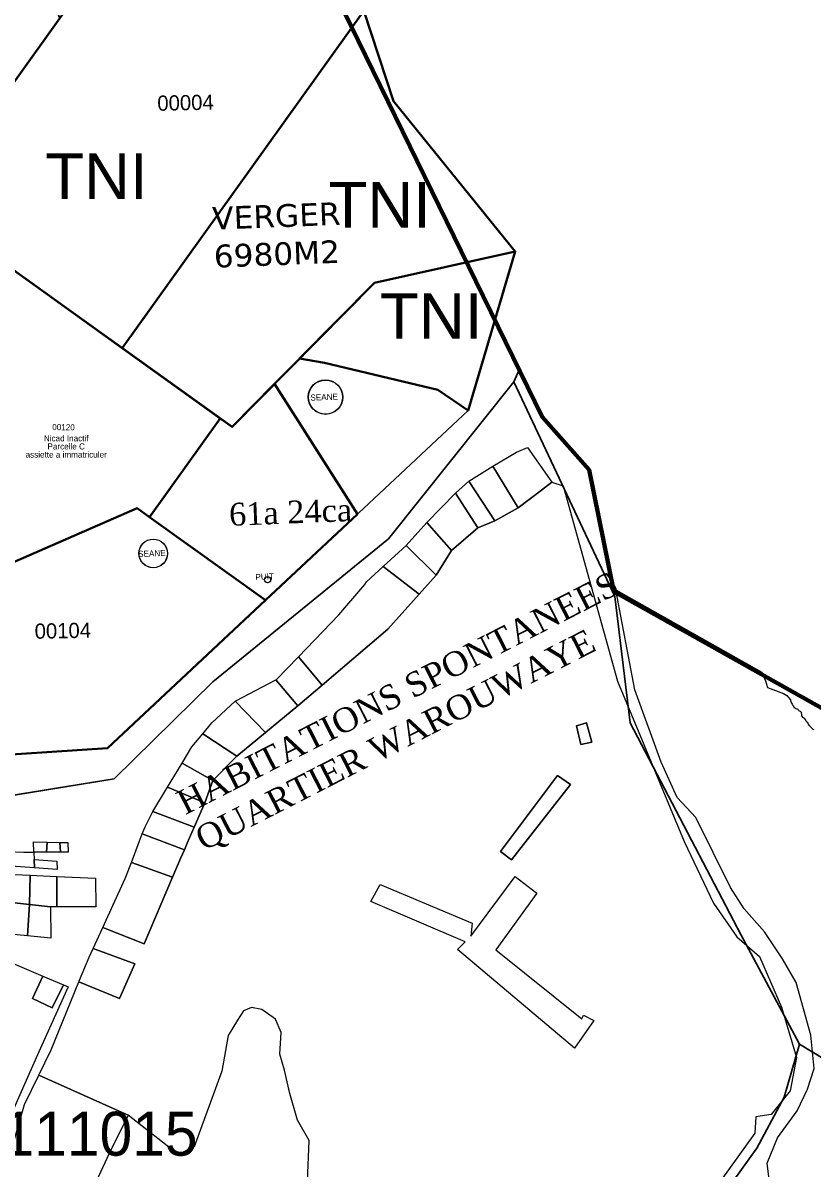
# Model space of a CAD drawing. Header units: metres. Extents: x 245225 to 248406, y 1633796 to 1637634.
# Drawn here: x 246742.2 to 247002.8, y 1636755.8 to 1637133.5 of the extents above; entities that cross this region are included whole.
import ezdxf
from ezdxf.enums import TextEntityAlignment as Align

# ---------------------------------------------------------------- set-up
doc = ezdxf.new("R2010")
doc.units = ezdxf.units.M
doc.header["$MEASUREMENT"] = 0
for name, color, linetype, lineweight in [('A immatriculer', 2, 'Continuous', 0), ('Numéro Cadastral', 7, 'Continuous', 0), ('Toponymie', 7, 'Continuous', 30)]:
    doc.layers.add(name, color=color, linetype=linetype, lineweight=lineweight)
for name, color, linetype in [('A_revoir_niveau_0', 7, 'Continuous'), ('historique_numero_parcelle', 7, 'Continuous'), ('limites_sections', 7, 'Continuous')]:
    doc.layers.add(name, color=color, linetype=linetype)
doc.layers.add('Limites_Communes', color=7, linetype='Continuous', lineweight=211, plot=False)
doc.layers.add('LIMITES_PARCELLES', color=7, linetype='Continuous', lineweight=0, true_color=0xffffff)
doc.styles.get("Standard").update_dxf_attribs({"font": 'txt.shx'})
doc.styles.add('Style-FANCY', font='FANCY.shx')
doc.styles.add('Style-Times New Roman', font='times.ttf')

# ---------------------------------------------------------------- blocks, each defined once
blk = doc.blocks.new('*U577')
at = {"layer": 'A immatriculer', "color": 2, "linetype": 'Continuous', "lineweight": 0, "insert": (0.000013, -2.048671, 0.268), "char_height": 2, "attachment_point": 5, "line_spacing_factor": 0.804762, "style": 'Style-FANCY'}
blk.add_mtext('Nicad Inactif \\PParcelle C\\Passiette a immatriculer', dxfattribs=at)
at = {"layer": 'Numéro Cadastral', "color": 3, "extrusion": (-0.067674, -0.021954, 0.997466), "style": 'Style-FANCY'}
blk.add_text('00120', height=2, rotation=71.147328, dxfattribs=at).set_placement((-4.374355, 0.487406, -0.034474), align=Align.MIDDLE_CENTER)

msp = doc.modelspace()

# ---------------------------------------------------------------- linework, layer by layer
at = {"layer": 'A_revoir_niveau_0', "color": 1, "linetype": 'Continuous', "lineweight": 40}
msp.add_line((246811.17037, 1637000.373677), (246709.91207, 1637072.984781), dxfattribs=at)
at = {"layer": 'A_revoir_niveau_0', "color": 7, "lineweight": 0}
msp.add_line((246783.571501, 1637038.21827), (246782.136521, 1637036.149818), dxfattribs=at)
at = {"layer": 'A_revoir_niveau_0', "color": 7, "linetype": 'Continuous', "lineweight": 0}
msp.add_line((246783.98515, 1636970.63996), (246807.298047, 1637003.150473), dxfattribs=at)
at = {"layer": 'A_revoir_niveau_0', "color": 7, "lineweight": 0}
for centre, radius in [((246841.978464, 1637010.207852), 5.655), ((246841.978464, 1637010.207852), 5.655), ((246842.019936, 1637010.177606), 5.655), ((246842.019936, 1637010.177606), 5.655), ((246785.174448, 1636958.684669), 4.71), ((246785.174448, 1636958.684669), 4.71), ((246785.215971, 1636958.658237), 4.71), ((246785.215971, 1636958.658237), 4.71), ((246822.88144, 1636950.028525), 1.02), ((246822.88144, 1636950.028525), 1.02), ((246822.927449, 1636949.996839), 1.02), ((246822.927449, 1636949.996839), 1.02)]:
    msp.add_circle(centre, radius, dxfattribs=at)
at = {"layer": 'Limites_Communes', "color": 210, "lineweight": 80, "flags": 128}
msp.add_lwpolyline([(246605.2718, 1637633.7039), (246913.4298, 1637003.726), (246928.908, 1636986.2635), (246937.0628, 1636946.102), (247273.6978, 1636757.3411), (247414.7621, 1636704.6505), (247560.0187, 1636674.7525), (247860.1219, 1636718.6819), (247872.0949, 1636702.4329), (247930.5058, 1636547.3832), (247969.1915, 1636496.8558), (247927.1941, 1636463.9394), (247992.0592, 1636434.9953), (248053.9967, 1636386.0915), (248089.2289, 1636346.6767), (248129.5988, 1636309.9768), (248159.1072, 1636285.3282), (248217.2385, 1636236.7707), (248275.3777, 1636195.0512)], dxfattribs=at)
at = {"layer": 'limites_parcelles', "color": 7, "linetype": 'Continuous', "lineweight": 0}
for p, q in [((246850.679735, 1637132.008097), (246774.92447, 1637026.365174)), ((246822.209007, 1636943.230093), (246779.921875, 1636973.553685)), ((246723.285229, 1636891.447943), (246770.10773, 1636894.440709))]:
    msp.add_line(p, q, dxfattribs=at)
at = {"layer": 'limites_parcelles', "color": 7, "linetype": 'Continuous', "lineweight": 30, "flags": 128}
msp.add_lwpolyline([(246463.895474, 1637217.687445), (246676.496532, 1637311.561873), (246754.429143, 1637135.064868), (246612.650598, 1636937.350452), (246585.993692, 1636941.166878), (246463.895474, 1637217.687445)], close=True, dxfattribs=at)
at = {"layer": 'limites_parcelles', "color": 1, "lineweight": 40, "flags": 128}
for points in [[(246774.92447, 1637026.365174), (246854.63149, 1637137.518936), (246840.855941, 1637179.515833), (246857.851806, 1637280.762661), (246825.654354, 1637280.638386), (246799.130273, 1637197.401929), (246754.429118, 1637135.064923), (246754.429143, 1637135.064868), (246709.912157, 1637072.984718), (246774.92447, 1637026.365174)], [(246774.92447, 1637026.365174), (246807.298047, 1637003.150473), (246811.244877, 1637000.449056), (246858.138833, 1637047.891615), (246904.54449, 1637058.214169), (246864.403909, 1637107.726201), (246854.63149, 1637137.518936), (246774.92447, 1637026.365174)], [(246879.031561, 1637012.609545), (246889.006861, 1637005.781845), (246904.54449, 1637058.214169), (246858.138833, 1637047.891615), (246833.469523, 1637022.933704), (246841.658561, 1637021.472945), (246879.031561, 1637012.609545)], [(246852.582967, 1636971.673289), (246825.231413, 1637014.599218), (246811.17037, 1637000.373677), (246807.298047, 1637003.150473), (246783.98515, 1636970.63996), (246822.209007, 1636943.230093), (246852.582967, 1636971.673289)], [(246723.287258, 1636891.448073), (246770.10773, 1636894.440709), (246822.209007, 1636943.230093), (246783.98515, 1636970.63996), (246779.921875, 1636973.553685), (246702.263351, 1636939.756722), (246723.287258, 1636891.448073)]]:
    msp.add_lwpolyline(points, close=True, dxfattribs=at)
at = {"layer": 'limites_parcelles', "color": 1, "linetype": 'Continuous', "lineweight": 40, "flags": 128}
msp.add_lwpolyline([(246709.91207, 1637072.984781), (246807.298047, 1637003.150473), (246783.98515, 1636970.63996), (246779.921875, 1636973.553685), (246702.261597, 1636939.755958), (246723.285229, 1636891.447943), (246662.90754, 1636881.434485), (246571.788332, 1636854.174738), (246569.122853, 1636844.166237), (246534.438637, 1636839.728079), (246516.044277, 1636843.85542), (246493.767135, 1636854.141322), (246493.767135, 1636854.141322), (246507.828654, 1636952.3578), (246585.972175, 1636941.170099), (246612.650443, 1636937.350608), (246709.91207, 1637072.984781)], close=True, dxfattribs=at)
at = {"layer": 'limites_parcelles', "color": 7, "linetype": 'Continuous', "lineweight": 0, "flags": 128}
for points in [[(246888.520132, 1637054.649684), (246858.138833, 1637047.891615), (246811.17037, 1637000.373677)], [(246770.10773, 1636894.440709), (246889.006861, 1637005.781845), (246897.841319, 1637035.594062)]]:
    msp.add_lwpolyline(points, dxfattribs=at)
at = {"layer": 'limites_parcelles', "flags": 128}
for points in [[(246913.173, 1636979.538), (246905.474, 1636973.743), (246897.139, 1636987.396), (246904.998, 1636992), (246908.649, 1636993.587), (246916.666, 1636982.157), (246913.173, 1636979.538)], [(246872.838, 1636945.253), (246862.505, 1636933.738), (246840.876, 1636915.29), (246833.04, 1636924.631), (246846.373, 1636938.424), (246854.924, 1636948.401), (246855.496, 1636949.315), (246861.038, 1636954.399), (246872.838, 1636945.253)], [(246840.876, 1636915.29), (246832.819, 1636908.418), (246825.618, 1636916.999), (246825.708, 1636917.046), (246833.04, 1636924.631), (246840.876, 1636915.29)], [(246832.819, 1636908.418), (246822.166, 1636899.659), (246812.25, 1636909.959), (246812.411, 1636910.108), (246825.618, 1636916.999), (246832.819, 1636908.418)], [(246822.166, 1636899.659), (246812.737, 1636891.908), (246801.547, 1636899.267), (246804.53, 1636902.809), (246812.25, 1636909.959), (246822.166, 1636899.659)], [(246804.8, 1636883.811), (246794.689, 1636889.575), (246797.917, 1636894.956), (246801.547, 1636899.267), (246812.737, 1636891.908), (246804.8, 1636883.811)], [(246796.417, 1636863.128), (246795.506, 1636861.013), (246781.595, 1636866.239), (246782.498, 1636868.594), (246785.09, 1636873.578), (246798.726, 1636868.49), (246796.417, 1636863.128)], [(246794.24, 1636858.075), (246791.602, 1636851.95), (246778, 1636856.857), (246780.578, 1636863.584), (246781.595, 1636866.239), (246795.506, 1636861.013), (246794.24, 1636858.075)], [(246745.99, 1636857.812), (246746.004, 1636855.053), (246736.783, 1636855.695), (246736.912, 1636860.457), (246742.498, 1636860.246), (246745.779, 1636860.246), (246745.99, 1636857.812)], [(246791.602, 1636851.95), (246782.159, 1636830.029), (246768.536, 1636835.374), (246775.975, 1636851.575), (246778, 1636856.857), (246791.602, 1636851.95)], [(246753.457, 1636852.207), (246753.391, 1636842.196), (246751.274, 1636842.196), (246744.351, 1636842.967), (246744.613, 1636852.613), (246753.457, 1636852.207)], [(246911.625, 1636846.703), (246898.198, 1636827.984), (246926.508, 1636805.23), (246927.104, 1636806.487), (246930.477, 1636804.767), (246924.127, 1636795.573), (246885.498, 1636828.116), (246888.077, 1636830.696), (246856.989, 1636843.925), (246860.032, 1636849.548), (246890.393, 1636836.848), (246889.863, 1636832.548), (246904.548, 1636852.193), (246911.625, 1636846.703)], [(246760.706, 1636817.469), (246760.795, 1636817.684), (246760.933, 1636818.019), (246764.069, 1636825.646), (246765.367, 1636828.472), (246779.143, 1636823.362), (246774.063, 1636811.932), (246760.706, 1636817.469)], [(246729.674, 1636718.992), (246731.339, 1636722.619), (246729.367, 1636723.103), (246727.545, 1636724.048), (246727.821, 1636725.633), (246742.77, 1636777.095), (246747.423, 1636786.683), (246776.901, 1636773.576), (246770.71, 1636760.876), (246767.059, 1636753.097), (246747.691, 1636729.443), (246737.849, 1636716.108), (246729.674, 1636718.992)]]:
    msp.add_lwpolyline(points, close=True, dxfattribs=at)
for points in [[(246835.004, 1636724.998), (246836.591, 1636765.162), (246832.781, 1636771.829), (246830.241, 1636780.719), (246828.495, 1636788.339), (246826.908, 1636793.578), (246827.384, 1636800.722), (246825.479, 1636805.167), (246821.034, 1636808.342), (246817.541, 1636808.977), (246815.001, 1636807.866), (246812.938, 1636804.849), (246809.921, 1636799.769), (246807.858, 1636788.022), (246798.65, 1636763.098), (246793.411, 1636760.558), (246776.901, 1636773.576), (246776.901, 1636773.576), (246747.423, 1636786.683), (246751.501, 1636795.086), (246760.706, 1636817.469), (246774.063, 1636811.932), (246779.143, 1636823.362), (246765.367, 1636828.472), (246768.536, 1636835.374), (246782.159, 1636830.029), (246791.602, 1636851.95), (246794.24, 1636858.075), (246795.506, 1636861.013), (246796.417, 1636863.128), (246798.726, 1636868.49), (246802.18, 1636876.509), (246804.8, 1636883.811), (246812.737, 1636891.908), (246822.166, 1636899.659), (246832.819, 1636908.418), (246840.876, 1636915.29), (246862.505, 1636933.738), (246872.838, 1636945.253), (246878.46, 1636951.518), (246883.487, 1636959.694), (246892.218, 1636967.076), (246897.774, 1636969.457), (246905.474, 1636973.743), (246913.173, 1636979.538), (246916.666, 1636982.157), (246920.386, 1636980.964), (246938.297, 1636916.53), (246960.258, 1636863.746), (246969.915, 1636843.373), (246977.588, 1636832.26), (246985.129, 1636825.778), (246992.398, 1636809.136), (246997.3, 1636792.573), (246995.183, 1636781.593), (246988.965, 1636773.787), (246983.938, 1636772.994), (246983.541, 1636767.57), (246950.468, 1636721.532)], [(246988.463, 1636750.557), (246987.616, 1636757.754), (246991.003, 1636766.009), (246997.564, 1636774.899), (247000.951, 1636782.095), (247003.068, 1636788.869), (247002.009, 1636799.875), (246997.141, 1636817.232), (246992.696, 1636825.064), (246986.769, 1636833.954), (246979.996, 1636841.574), (246975.551, 1636848.559), (246964.121, 1636871.63), (246957.983, 1636878.192), (246952.691, 1636889.834), (246944.013, 1636913.752), (246937.767, 1636946.674), (246985.863, 1636919.566), (246987.087, 1636916.663), (246987.722, 1636914.44), (246992.961, 1636912.535), (246994.072, 1636911.9), (246995.342, 1636910.471), (246995.342, 1636910.154), (246995.501, 1636909.519), (246995.818, 1636909.043), (246996.136, 1636908.566), (246996.294, 1636908.408), (246996.294, 1636908.249), (246996.294, 1636908.09), (246996.453, 1636908.09), (246996.453, 1636907.931), (246996.612, 1636907.931), (246996.771, 1636907.773), (246996.929, 1636907.614), (246997.088, 1636907.614), (246997.406, 1636907.455), (246997.564, 1636907.455), (246997.723, 1636907.296), (246997.882, 1636907.138), (246998.199, 1636906.82), (246998.517, 1636906.661), (246998.834, 1636906.344), (246998.834, 1636906.185), (246998.834, 1636906.026), (246998.993, 1636905.868), (246998.993, 1636905.709), (246998.993, 1636905.55), (246998.993, 1636905.391), (246998.993, 1636905.233), (246998.993, 1636905.074), (246999.152, 1636905.074), (246999.152, 1636904.915), (246999.152, 1636904.756), (246999.311, 1636904.756), (246999.469, 1636904.598), (246999.628, 1636904.439), (246999.787, 1636904.439), (246999.946, 1636904.121), (247000.104, 1636904.121), (247000.104, 1636903.804), (247000.263, 1636903.804), (247000.422, 1636903.645), (247000.422, 1636903.486), (247000.581, 1636903.328), (247000.581, 1636903.169), (247000.739, 1636903.169), (247000.898, 1636903.01), (247001.057, 1636902.693), (247001.057, 1636902.534), (247001.216, 1636902.375), (247001.374, 1636902.058), (247001.692, 1636901.899), (247001.851, 1636901.581), (247002.168, 1636901.264), (247002.327, 1636901.105), (247002.644, 1636900.788), (247002.962, 1636900.629)], [(246720.019, 1636831.662), (246748.747, 1636819.385), (246745.41, 1636811.949), (246751.892, 1636808.907), (246755.6, 1636816.456), (246757.167, 1636815.787), (246747.483, 1636794.355), (246739.069, 1636775.464)]]:
    msp.add_lwpolyline(points, dxfattribs=at)
at = {"layer": 'limites_parcelles', "color": 0, "flags": 128}
for points in [[(246835.003957, 1636724.998081), (246836.591461, 1636765.161911), (246832.781453, 1636771.829425), (246830.241448, 1636780.719442), (246828.495194, 1636788.339458), (246826.907691, 1636793.578218), (246827.383942, 1636800.721982), (246825.478938, 1636805.166991), (246821.03393, 1636808.341998), (246817.541423, 1636808.976999), (246815.001417, 1636807.865747), (246812.937663, 1636804.849491), (246809.921407, 1636799.76948), (246807.857653, 1636788.021957), (246798.650135, 1636763.098157), (246793.411374, 1636760.558152), (246776.901341, 1636773.575678), (246776.901341, 1636773.575678), (246747.423318, 1636786.683252), (246751.50129, 1636795.086346), (246760.706096, 1636817.468558), (246774.062923, 1636811.931508), (246779.142933, 1636823.361531), (246765.366925, 1636828.472323), (246768.53613, 1636835.374146), (246782.159189, 1636830.029044), (246791.601715, 1636851.950135), (246794.239879, 1636858.074707), (246795.505756, 1636861.013476), (246796.416606, 1636863.128041), (246798.72643, 1636868.49036), (246802.180345, 1636876.508722), (246804.799725, 1636883.811237), (246812.737241, 1636891.907503), (246822.16584, 1636899.659078), (246832.819156, 1636908.417536), (246840.876126, 1636915.289658), (246862.505466, 1636933.738212), (246872.837617, 1636945.25265), (246878.459872, 1636951.518247), (246883.486966, 1636959.693889), (246892.218233, 1636967.075779), (246897.774494, 1636969.457033), (246905.473885, 1636973.743292), (246913.173275, 1636979.537678), (246916.665782, 1636982.157059), (246920.385652, 1636980.964345), (246938.297497, 1636916.530339), (246960.257958, 1636863.745858), (246969.915269, 1636843.372901), (246977.588201, 1636832.260379), (246985.128841, 1636825.778074), (246992.398237, 1636809.135555), (246997.299699, 1636792.572799), (246995.183028, 1636781.592569), (246988.965307, 1636773.787345), (246983.938214, 1636772.993594), (246983.541338, 1636767.569624), (246950.468355, 1636721.532032)], [(246988.462598, 1636750.556882), (246987.615929, 1636757.753563), (246991.002603, 1636766.00858), (246997.564283, 1636774.898597), (247000.950956, 1636782.095278), (247003.067627, 1636788.868625), (247002.009291, 1636799.875314), (246997.140948, 1636817.232015), (246992.695939, 1636825.063698), (246986.769261, 1636833.953715), (246979.995914, 1636841.573731), (246975.550905, 1636848.558745), (246964.120882, 1636871.630457), (246957.982537, 1636878.192137), (246952.690859, 1636889.833827), (246944.012509, 1636913.752208), (246937.766544, 1636946.673648), (246985.862958, 1636919.566277), (246987.086762, 1636916.662631), (246987.721763, 1636914.440126), (246992.960523, 1636912.535123), (246994.071776, 1636911.900121), (246995.341778, 1636910.471368), (246995.341778, 1636910.153868), (246995.500528, 1636909.518867), (246995.818029, 1636909.042616), (246996.13553, 1636908.566365), (246996.29428, 1636908.407614), (246996.29428, 1636908.248864), (246996.29428, 1636908.090114), (246996.45303, 1636908.090114), (246996.45303, 1636907.931363), (246996.611781, 1636907.931363), (246996.770531, 1636907.772613), (246996.929281, 1636907.613863), (246997.088032, 1636907.613863), (246997.405532, 1636907.455112), (246997.564283, 1636907.455112), (246997.723033, 1636907.296362), (246997.881783, 1636907.137612), (246998.199284, 1636906.820111), (246998.516784, 1636906.661361), (246998.834285, 1636906.34386), (246998.834285, 1636906.18511), (246998.834285, 1636906.02636), (246998.993035, 1636905.867609), (246998.993035, 1636905.708859), (246998.993035, 1636905.550109), (246998.993035, 1636905.391358), (246998.993035, 1636905.232608), (246998.993035, 1636905.073858), (246999.151786, 1636905.073858), (246999.151786, 1636904.915107), (246999.151786, 1636904.756357), (246999.310536, 1636904.756357), (246999.469286, 1636904.597607), (246999.628037, 1636904.438856), (246999.786787, 1636904.438856), (246999.945537, 1636904.121356), (247000.104288, 1636904.121356), (247000.104288, 1636903.803855), (247000.263038, 1636903.803855), (247000.421788, 1636903.645105), (247000.421788, 1636903.486355), (247000.580539, 1636903.327604), (247000.580539, 1636903.168854), (247000.739289, 1636903.168854), (247000.898039, 1636903.010104), (247001.05679, 1636902.692603), (247001.05679, 1636902.533853), (247001.21554, 1636902.375102), (247001.37429, 1636902.057602), (247001.691791, 1636901.898851), (247001.850541, 1636901.581351), (247002.168042, 1636901.26385), (247002.326792, 1636901.1051), (247002.644293, 1636900.787599), (247002.961793, 1636900.628849)], [(246720.019118, 1636831.661758), (246748.74679, 1636819.384975), (246745.409704, 1636811.949257), (246751.892008, 1636808.906542), (246755.600049, 1636816.456232), (246757.166692, 1636815.786726), (246747.482923, 1636794.355433), (246739.069156, 1636775.464145)]]:
    msp.add_lwpolyline(points, dxfattribs=at)
for points in [[(246872.837617, 1636945.25265), (246862.505466, 1636933.738212), (246840.876126, 1636915.289658), (246833.039511, 1636924.630516), (246846.373291, 1636938.424072), (246854.9245, 1636948.400513), (246855.495801, 1636949.314623), (246861.037545, 1636954.399416), (246872.837617, 1636945.25265)], [(246794.239879, 1636858.074707), (246791.601715, 1636851.950135), (246777.999689, 1636856.856833), (246780.577964, 1636863.5838), (246781.595445, 1636866.238508), (246795.505756, 1636861.013476), (246794.239879, 1636858.074707)], [(246911.62546, 1636846.70335), (246898.197829, 1636827.984042), (246926.508302, 1636805.22983), (246927.103616, 1636806.486603), (246930.47706, 1636804.766808), (246924.127047, 1636795.572519), (246885.497803, 1636828.116334), (246888.077496, 1636830.696027), (246856.988892, 1636843.92522), (246860.031606, 1636849.547627), (246890.392605, 1636836.847601), (246889.863437, 1636832.548114), (246904.547841, 1636852.193465), (246911.62546, 1636846.70335)], [(246760.706096, 1636817.468558), (246760.794815, 1636817.684285), (246760.932608, 1636818.019339), (246764.069024, 1636825.645782), (246765.366925, 1636828.472323), (246779.142933, 1636823.361531), (246774.062923, 1636811.931508), (246760.706096, 1636817.468558)], [(246729.673955, 1636718.992231), (246731.339134, 1636722.61891), (246729.366866, 1636723.102999), (246727.545285, 1636724.047522), (246727.821035, 1636725.633082), (246742.770023, 1636777.094643), (246747.423318, 1636786.683252), (246776.901341, 1636773.575678), (246770.710079, 1636760.875653), (246767.058822, 1636753.096887), (246747.691283, 1636729.44309), (246737.848763, 1636716.108063), (246729.673955, 1636718.992231)]]:
    msp.add_lwpolyline(points, close=True, dxfattribs=at)
at = {"layer": 'limites_parcelles'}
for points in [[(246905.474, 1636973.743), (246897.774, 1636969.457), (246889.281, 1636982.475), (246897.139, 1636987.396)], [(246897.774, 1636969.457), (246892.218, 1636967.076), (246884.836, 1636978.506), (246889.281, 1636982.475)], [(246892.218, 1636967.076), (246883.487, 1636959.694), (246875.391, 1636968.901), (246884.836, 1636978.506)], [(246883.487, 1636959.694), (246878.46, 1636951.518), (246868.538, 1636961.281), (246875.391, 1636968.901)], [(246878.46, 1636951.518), (246872.838, 1636945.253), (246861.038, 1636954.399), (246868.538, 1636961.281)], [(246929.816, 1636896.445), (246926.178, 1636895.651), (246924.789, 1636901.803), (246928.03, 1636902.795)], [(246929.816, 1636896.445), (246928.03, 1636902.795), (246924.789, 1636901.803), (246926.178, 1636895.651)], [(246804.8, 1636883.811), (246802.18, 1636876.509), (246789.901, 1636881.597), (246794.689, 1636889.575)], [(246922.738, 1636882.554), (246903.291, 1636857.684), (246899.653, 1636860.462), (246918.505, 1636885.465)], [(246922.738, 1636882.554), (246918.505, 1636885.465), (246899.653, 1636860.462), (246903.291, 1636857.684)], [(246798.726, 1636868.49), (246785.09, 1636873.578), (246789.901, 1636881.597), (246802.18, 1636876.509)], [(246750.189, 1636863.504), (246750.029, 1636860.228), (246745.779, 1636860.246), (246745.669, 1636863.57)], [(246750.029, 1636860.228), (246750.189, 1636863.504), (246754.369, 1636863.443), (246754.579, 1636860.208)], [(246754.579, 1636860.208), (246754.369, 1636863.443), (246757.046, 1636863.404), (246757.178, 1636860.196)], [(246746.004, 1636855.053), (246745.99, 1636857.812), (246753.399, 1636857.283), (246753.505, 1636854.531)], [(246744.613, 1636852.613), (246744.351, 1636842.967), (246731.351, 1636844.415), (246731.702, 1636853.205)], [(246766.134, 1636851.625), (246766.302, 1636842.196), (246753.391, 1636842.196), (246753.457, 1636852.207)], [(246744.351, 1636842.967), (246743.774, 1636832.585), (246731.14, 1636833.831), (246731.351, 1636844.415)], [(246743.774, 1636832.585), (246744.351, 1636842.967), (246751.274, 1636842.196), (246751.486, 1636831.825)], [(246755.6, 1636816.456), (246751.892, 1636808.907), (246745.41, 1636811.949), (246748.747, 1636819.385)]]:
    msp.add_3dface(points, dxfattribs=at)
at = {"layer": 'limites_parcelles', "color": 0}
for points in [[(246905.473885, 1636973.743292), (246897.774494, 1636969.457033), (246889.281352, 1636982.474559), (246897.139493, 1636987.395819)], [(246897.774494, 1636969.457033), (246892.218233, 1636967.075779), (246884.836344, 1636978.505801), (246889.281352, 1636982.474559)], [(246892.218233, 1636967.075779), (246883.486966, 1636959.693889), (246875.3907, 1636968.901407), (246884.836344, 1636978.505801)], [(246883.486966, 1636959.693889), (246878.459872, 1636951.518247), (246868.537978, 1636961.281392), (246875.3907, 1636968.901407)], [(246878.459872, 1636951.518247), (246872.837617, 1636945.25265), (246861.037545, 1636954.399416), (246868.537978, 1636961.281392)], [(246929.8156, 1636896.445116), (246926.177572, 1636895.651365), (246924.788507, 1636901.80294), (246928.029659, 1636902.795129)], [(246929.8156, 1636896.445116), (246928.029659, 1636902.795129), (246924.788507, 1636901.80294), (246926.177572, 1636895.651365)], [(246804.799725, 1636883.811237), (246802.180345, 1636876.508722), (246789.901258, 1636881.596742), (246794.688549, 1636889.575499)], [(246922.737982, 1636882.554464), (246903.291068, 1636857.683581), (246899.65304, 1636860.461711), (246918.50464, 1636885.464886)], [(246922.737982, 1636882.554464), (246918.50464, 1636885.464886), (246899.65304, 1636860.461711), (246903.291068, 1636857.683581)], [(246798.72643, 1636868.49036), (246785.089905, 1636873.577881), (246789.901258, 1636881.596742), (246802.180345, 1636876.508722)], [(246750.189282, 1636863.504081), (246750.028714, 1636860.227597), (246745.778798, 1636860.246175), (246745.668555, 1636863.569789)], [(246750.028714, 1636860.227597), (246750.189282, 1636863.504081), (246754.368824, 1636863.443332), (246754.579469, 1636860.207704)], [(246754.579469, 1636860.207704), (246754.368824, 1636863.443332), (246757.045661, 1636863.404424), (246757.177953, 1636860.196345)], [(246746.00386, 1636855.05337), (246745.990465, 1636857.812003), (246753.398813, 1636857.282835), (246753.504647, 1636854.531163)], [(246744.612941, 1636852.612828), (246744.351238, 1636842.967125), (246731.351245, 1636844.4147), (246731.701683, 1636853.205488)], [(246766.133978, 1636851.624959), (246766.302348, 1636842.196264), (246753.390655, 1636842.196264), (246753.456537, 1636852.206885)], [(246744.351238, 1636842.967125), (246743.773644, 1636832.585225), (246731.139578, 1636833.831345), (246731.351245, 1636844.4147)], [(246743.773644, 1636832.585225), (246744.351238, 1636842.967125), (246751.273984, 1636842.196264), (246751.485652, 1636831.824576)], [(246755.600049, 1636816.456232), (246751.892008, 1636808.906542), (246745.409704, 1636811.949257), (246748.74679, 1636819.384975)]]:
    msp.add_3dface(points, dxfattribs=at)
at = {"layer": 'limites_sections'}
for p, q in [((246905.84597, 1637019.229883), (246904.099, 1637015.28)), ((246904.099, 1637015.28), (246862.764, 1636963.489)), ((246862.764, 1636963.489), (246804.82, 1636916.393)), ((246804.82, 1636916.393), (246772.331, 1636884.402)), ((246772.331, 1636884.402), (246684.699, 1636870.091))]:
    msp.add_line(p, q, dxfattribs=at)
at = {"layer": 'limites_sections', "flags": 128}
for points in [[(246684.699, 1636870.091), (246772.331, 1636884.402), (246804.82, 1636916.393), (246862.764, 1636963.489), (246904.099, 1637015.28), (246937.427, 1636944.456), (246942.427, 1636902.795), (246979.088, 1636832.805), (246998.252, 1636796.977), (246993.253, 1636779.479), (246984.201, 1636762.622), (246957.838, 1636725.977), (246914.602, 1636644.513), (246904.583, 1636622.632), (246893.247, 1636626.059), (246869.784, 1636636.077), (246831.292, 1636647.677), (246808.883, 1636649.259), (246772.642, 1636633.555), (246683.766, 1636673.549)], [(246708.467, 1636259.799), (246750.715, 1636360.137), (246784.664, 1636462.738), (246814.086, 1636526.864), (246830.469, 1636584.609), (246832.947, 1636609.85), (246811.823, 1636623.429), (246772.642, 1636633.555), (246808.883, 1636649.259), (246831.292, 1636647.677), (246869.784, 1636636.077), (246893.247, 1636626.059), (246904.583, 1636622.632), (246914.602, 1636644.513), (246957.838, 1636725.977), (246984.201, 1636762.622), (246993.253, 1636779.479), (246998.252, 1636796.977), (247196.259, 1636677.192), (247370.185, 1636636.555), (247496.973, 1636594.293), (247661.146, 1636547.154)]]:
    msp.add_lwpolyline(points, dxfattribs=at)

# ---------------------------------------------------------------- block references
at = {"layer": 'historique_numero_parcelle', "color": 3}
msp.add_blockref('*U577', (246756.49645, 1636995.97915, -0.268), dxfattribs=at)

# ---------------------------------------------------------------- texts
at = {"layer": 'historique_numero_parcelle', "color": 3, "style": 'Style-FANCY'}
for s, p in [('00004', (246795.838377, 1637107.25502)), ('00104', (246755.385092, 1636933.215573))]:
    msp.add_text(s, height=4.999998, rotation=1.129607, dxfattribs=at).set_placement(p, align=Align.MIDDLE_CENTER)
at = {"layer": 'limites_parcelles', "color": 7, "linetype": 'Continuous', "lineweight": 40, "char_height": 15, "attachment_point": 1, "line_spacing_factor": 0.6}
for insert in [(246749.602009, 1637090.529559), (246842.991595, 1637081.104928), (246859.966043, 1637044.429269)]:
    msp.add_mtext('\\fArial|b0|i0|c00|p39;TNI', dxfattribs=dict(at, insert=insert))
at = {"layer": 'limites_parcelles', "color": 7, "lineweight": 0, "insert": (246804.517493, 1637072.846461), "char_height": 7.5, "width": 633.410189, "attachment_point": 1, "rotation": 2.24926411}
msp.add_mtext('\\fVerdana|b0|i0|c00|p39;VERGER\\P6980M2', dxfattribs=at)
at = {"layer": 'limites_parcelles', "color": 7, "linetype": 'Continuous', "lineweight": 0, "insert": (246806.733222, 1636987.640831), "char_height": 7.5, "attachment_point": 1, "rotation": 2.24490624, "style": 'Style-Times New Roman'}
msp.add_mtext('\\P 61a 24ca', dxfattribs=at)
at = {"layer": 'limites_parcelles', "color": 7, "linetype": 'Continuous', "lineweight": 0, "insert": (246792.099452, 1636879.495248), "char_height": 8, "attachment_point": 1, "rotation": 27.07939737}
msp.add_mtext('\\fTimes New Roman|b0|i0|c00|p23;HABITATIONS SPONTANEES\\PQUARTIER WAROUWAYE', dxfattribs=at)
msp.add_mtext('\\fTimes New Roman|b0|i0|c00|p23;HABITATIONS SPONTANEES\\PQUARTIER WAROUWAYE', dxfattribs=at)
at = {"layer": 'limites_sections', "linetype": 'Continuous', "lineweight": 0, "style": 'Style-FANCY'}
msp.add_text('01230111015', height=14.474253, dxfattribs=at).set_placement((246740.593405, 1636767.407122), align=Align.MIDDLE_CENTER)
at = {"layer": 'toponymie', "color": 7, "linetype": 'Continuous', "lineweight": 0, "char_height": 2, "attachment_point": 5, "rotation": 2.24490624, "style": 'Style-FANCY'}
for s, insert, line_spacing_factor in [('SEANE', (246841.550222, 1637010.191065), 0.816194), ('SEANE', (246841.550222, 1637010.191065), 0.819472), ('SEANE', (246784.746205, 1636958.667881), 0.816194), ('SEANE', (246784.746205, 1636958.667881), 0.819472), ('PUIT', (246821.937418, 1636951.012302), 0.816194), ('PUIT', (246821.937418, 1636951.012302), 0.819472)]:
    msp.add_mtext(s, dxfattribs=dict(at, insert=insert, line_spacing_factor=line_spacing_factor))
at = {"layer": 'toponymie', "insert": (246792.099452, 1636879.495248), "char_height": 8, "attachment_point": 1, "rotation": 27.07939737}
msp.add_mtext('\\fTimes New Roman|b0|i0|c00|p23;HABITATIONS SPONTANEES\\PQUARTIER WAROUWAYE', dxfattribs=at)

doc.saveas('drawing.dxf')
